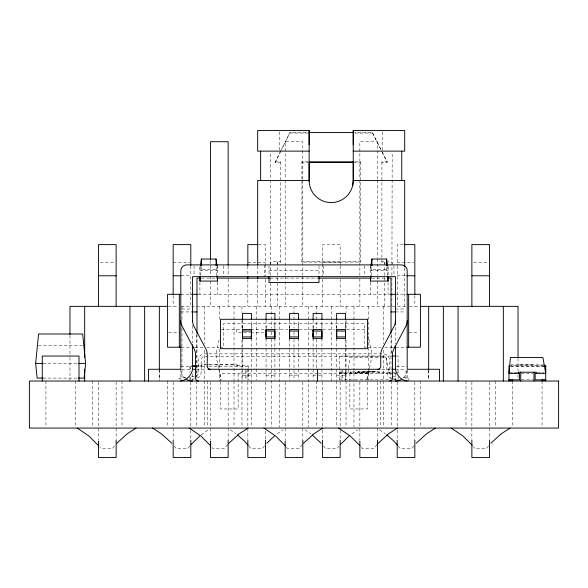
<?xml version="1.0" encoding="UTF-8"?>
<svg xmlns="http://www.w3.org/2000/svg" width="588" height="588" viewBox="0 0 588 588"><rect width="100%" height="100%" fill="white"/><g stroke="black" fill="none" stroke-linecap="round" stroke-linejoin="round"><path stroke-width="0.44" stroke-dasharray="2.94 2.21" d="M270.186 264.122L270.186 262.307A10.275 0.713 0 0 1 280.476 261.587L280.476 262.101L277.536 262.307L277.536 264.122M275.184 161.869L280.476 161.869L280.476 162.384L275.184 162.384L280.131 152.094M279.741 150.234L279.741 131.44M275.184 162.384L290.031 132.543L308.325 132.543M301.938 262.101L301.938 261.587L360.444 261.587L360.444 262.101L301.938 262.101L301.938 161.869L308.34 161.869M301.938 161.869L301.938 162.384L308.34 162.384M354.961 161.869L360.444 161.869L360.444 162.384L354.961 162.384M387.198 162.384L387.198 161.869L381.906 161.869L381.906 162.384L387.198 162.384L372.351 132.543L354.976 132.543M384.743 306.355L384.846 262.307L381.906 262.101L381.906 261.587A10.275 0.713 0 0 1 384.567 261.616M382.641 150.234L382.641 131.44M384.846 264.122L384.846 262.307M392.196 264.122L392.196 262.307A10.275 0.713 0 0 0 387.808 261.719M242.557 328.641L242.579 324.179M251.399 324.216L251.37 329.567L251.37 319.71M266.077 328.641L266.099 324.179M274.919 324.216L274.89 329.567L274.89 319.71M289.597 328.641L289.619 324.179M298.439 324.216L298.41 329.567L298.41 319.71M313.117 328.641L313.139 324.179M321.959 324.216L321.93 329.567L321.93 319.71M336.637 328.641L336.659 324.179M345.479 324.216L345.45 329.567L345.45 319.71M348.552 368.977L348.096 373.387L348.096 372.211M348.647 368.095L349.742 357.511L380.693 357.511M200.596 275.647L201.39 266.739M371.116 275.647L371.91 266.739M408.66 381.031L409.027 378.415L401.869 377.408M200.287 266.739L199.92 269.311L217.56 269.311L217.192 266.739M370.808 266.739L370.44 269.311L388.08 269.311L387.712 266.739M219.052 339.893L216.09 353.836L216.09 356.482L218.501 367.809M366.912 380.01L369.315 368.683M369.499 367.809L371.91 356.482L371.91 353.836L368.206 336.409M280.542 151.278L290.031 132.543M114.55 445.88L112.374 448.637L100.938 448.637L99.85 447.262M189.88 445.88L187.704 448.637L176.268 448.637L174.092 445.88M264.556 445.88L262.38 448.637L250.944 448.637L248.768 445.88M339.232 445.88L337.056 448.637L325.62 448.637L323.444 445.88M413.908 445.88L411.732 448.637L400.296 448.637L398.12 445.88M488.584 445.88L486.408 448.637L474.972 448.637L473.34 446.571M227.718 444.557L224.388 448.637L212.952 448.637L211.864 447.262M302.394 444.557L299.064 448.637L287.628 448.637L286.54 447.262M377.07 444.557L373.74 448.637L362.304 448.637L360.672 446.571M200.067 366.478L201.684 364.861L236.964 364.861L238.581 366.478M201.177 434.877L208.35 429.843M277.227 433.79L283.026 429.843M351.903 433.79L357.702 429.843M196.083 375.872L197.722 374.593L198.501 372.667L198.531 360.076A6.24 6.24 0 0 1 204.764 353.836L383.236 353.836A6.24 6.24 0 0 1 389.469 360.076L389.499 372.667L391.013 375.335M357.607 372.219C362.722 371.528 368.536 371.175 373.718 371.756L357.585 372.219L359.033 371.969M359.062 371.741L357.651 372.204L374.872 371.432L376.43 371.778L359.092 372.27M355.373 372.307L354.902 371.829L350.375 371.667L349.978 372.094L355.718 372.204M357.46 372.219L359.092 371.8L357.636 372.211L359.07 372.175M359.033 371.91L357.666 372.204L359.04 372.138M191.504 379.289L194.981 378.79M186.131 377.408L178.972 378.415L179.34 381.031M191.497 376.651L195.076 376.151M391.843 306.355L392.196 152.027M290.031 133.05L308.325 133.05M354.976 133.05L372.351 133.05M258.426 244.615L265.482 244.615L265.482 264.071M403.368 244.615L397.194 244.615L397.194 265.21M100.254 262.255L115.248 262.255M173.166 262.255L189.924 262.255M247.842 262.255L265.482 262.255M322.518 262.255L340.158 262.255M397.194 262.255L413.952 262.255M473.634 262.255L488.628 262.255M199.92 270.781L217.56 270.781M269.01 270.781L318.99 270.781M370.44 270.781L388.08 270.781M181.104 275.779L190.806 275.779M397.194 275.779L406.014 275.779M201.559 278.131L216.2 278.131M270.201 278.131L317.799 278.131M371.8 278.131L386.441 278.131M181.126 294.301L192.57 294.301M198.134 294.301L389.866 294.301M395.43 294.301L405.977 294.301M168.403 306.355L177.576 306.355M181.104 306.355L406.014 306.355M409.542 306.355L418.693 306.355M181.714 309.001L190.762 309.001M395.43 309.001L405.382 309.001M180.81 311.941L190.762 311.941M395.43 311.941L405.397 311.941M221.279 329.434L241.499 329.434M250.907 329.434L265.409 329.434M275.25 329.434L288.054 329.434M299.035 329.434L311.838 329.434M322.812 329.434L334.704 329.434M346.597 329.434L366.721 329.434M241.499 332.374L236.317 332.374L236.317 329.434M243.675 332.374L250.12 332.374M250.907 332.374L264.784 332.374M168.484 332.521L179.34 332.521M408.66 332.521L418.612 332.521M38.33 345.693L82.945 345.693M181.178 347.221L191.284 347.221M194.959 347.221L203.227 347.221M206.903 347.221L218.846 347.221M219.765 347.221L223.44 347.221L223.44 323.701L364.56 323.701L364.56 347.221L381.097 347.221M384.772 347.221L393.96 347.221M395.798 347.221L406.822 347.221M390.726 356.041L339.276 356.041L339.276 380.149M396.238 356.041L398.076 356.041L398.076 373.387M381.605 357.511L386.162 357.511L389.256 373.387M42.917 363.391L78.358 363.391M203.918 364.567L205.829 364.567M207.748 364.567L213.165 364.567M214.701 364.567L223.947 364.567M225.483 364.567L234.73 364.567M519.66 364.567L535.065 364.567M510.546 364.861L545.091 364.861M196.208 365.67L201.684 365.67M236.964 365.67L248.32 365.67M542.981 365.67L510.825 365.67L510.825 366.478M510.825 366.074L542.981 366.074M180.81 366.331L190.762 366.331M396.334 366.331L407.19 366.331M196.179 366.478L208.02 366.478M208.887 366.478L247.916 366.478L247.916 380.223M510.546 366.478L545.091 366.478M181.714 369.271L190.762 369.271M196.223 369.271L206.256 369.271M381.744 369.271L390.866 369.271M395.43 369.271L405.382 369.271M339.276 372.211L351.036 372.211L351.036 373.387M395.033 372.211L353.241 372.211L353.241 373.387M396.393 372.211L398.076 372.211M509.825 372.211L517.859 372.211M537.359 372.211L544.062 372.211M339.276 373.387L392.784 373.387M393.592 373.387L397.194 373.387M521.409 373.387L533.081 373.387M317.785 373.681L220.5 373.681L220.5 381.031M318.402 373.681L367.5 373.681L367.5 380.113M242.55 375.151L251.37 375.151M266.07 375.151L274.89 375.151M289.59 375.151L298.41 375.151M313.11 375.151L321.93 375.151M336.63 375.151L345.45 375.151M42.998 378.091L78.278 378.091M339.276 379.855L389.969 379.855M393.556 379.855L397.172 379.855M521.512 379.855L533.213 379.855M270.539 306.355L270.186 152.027M277.639 306.355L277.536 262.307M392.924 376.151L396.503 376.651M393.019 378.79L396.496 379.289M379.65 429.843L385.449 433.79M304.974 429.843L310.773 433.79M230.298 429.843L236.097 433.79M372.351 132.543L381.84 151.278M382.251 152.094L387.198 161.869M218.685 368.683L221.088 380.01M387.404 275.647L386.61 266.739M216.884 275.647L216.09 266.739M542.062 381.031L542.062 427.167M518.028 358.261L518.028 371.013M518.028 374.659L518.028 378.297M514.867 372.211L514.867 373.387M512.663 381.031L512.663 427.167M495.39 381.031L495.39 427.167M489.51 381.943L489.51 439.273M471.87 381.943L471.87 439.273M465.99 381.031L465.99 427.167M428.652 370.102L428.652 380.12M428.505 370.175L428.505 380.127M420.714 381.031L420.714 427.167M414.834 295.566L414.834 306.355M414.834 381.943L414.834 439.273M407.19 370.175L407.19 381.031M406.014 370.102L406.014 379.209M404.691 267.783L404.691 306.363M398.076 376.621L398.076 379.855M397.194 266.041L397.194 306.355M397.194 381.943L397.194 429.262M397.194 430.173L397.194 439.273M395.43 327.369L395.43 343.789M395.43 372.888L395.43 380.127M393.96 265.805L393.96 276.661M391.314 334.587L391.314 354.623M391.314 381.031L391.314 427.167M391.02 335.579L391.02 379.216M389.918 372.211L389.918 373.387M389.109 372.211L389.109 373.387M388.08 266.584L388.08 275.757M388.08 282.299L388.08 294.301M383.376 306.355L383.376 343.693M383.376 350.066L383.376 427.167M383.229 372.211L383.229 373.387M381.906 161.869L381.906 262.101M380.598 381.031L380.598 427.167M379.701 372.211L379.701 373.387M379.554 372.211L379.554 371.77L372.498 371.77L372.498 372.211M378.231 372.211L378.231 373.387M377.496 179.215L377.496 141.715L359.856 141.715L359.856 179.215M377.496 180.134L377.496 257.875M377.496 258.793L377.496 275.257M377.496 276.169L377.496 279.829M377.496 280.748L377.496 306.355M377.496 381.943L377.496 439.273M370.44 264.901L370.44 276.661M370.44 282.299L370.44 294.301M368.676 306.355L368.676 380.12M367.941 372.211L367.941 373.387M367.5 381.935L367.5 408.961L349.86 408.961L349.86 373.681M366.471 372.211L366.471 373.387M365.001 372.211L365.001 373.387M364.56 265.805L364.56 276.661M360.444 161.869L360.444 262.101M359.856 180.134L359.856 275.257M359.856 278.918L359.856 306.355M359.856 381.943L359.856 440.184M359.562 372.211L359.562 373.387M355.152 372.211L355.152 373.387M353.976 306.355L353.976 427.167M346.038 306.355L346.038 312.728M346.038 320.019L346.038 328.214M346.038 340.048L346.038 347.339M346.038 348.25L346.038 380.12M346.038 381.031L346.038 427.167M345.744 372.211L345.744 380.149M345.45 338.401L345.45 380.193M343.686 372.211L343.686 373.387M342.51 370.175L342.51 381.031M341.04 370.175L341.04 380.127M340.158 265.21L340.158 244.615L322.518 244.615L322.518 264.071M340.158 266.041L340.158 275.779M340.158 279.374L340.158 306.355M340.158 381.943L340.158 429.262M340.158 430.173L340.158 439.273M336.762 381.031L336.762 427.167M336.63 320.151L336.63 329.53M336.63 338.401L336.63 380.193M331.338 306.355L331.338 381.031M323.4 265.805L323.4 275.757M322.518 264.372L322.518 275.779M322.518 279.374L322.518 306.355M322.518 381.943L322.518 429.262M322.518 430.173L322.518 439.273M321.93 338.401L321.93 380.193M318.99 265.805L318.99 275.757M316.638 306.355L316.638 328.214M316.638 331.853L316.638 335.498M316.638 339.144L316.638 368.279M316.638 381.031L316.638 427.167M313.11 320.151L313.11 329.53M313.11 338.401L313.11 380.193M308.7 306.355L308.7 347.339M308.7 348.25L308.7 427.167M302.82 179.215L302.82 141.715L285.18 141.715L285.18 179.215M302.82 180.134L302.82 275.257M302.82 276.169L302.82 306.355M302.82 381.943L302.82 439.273M298.41 338.401L298.41 380.193M294 306.355L294 328.214M294 331.853L294 335.498M294 339.144L294 381.031M289.59 320.151L289.59 329.53M289.59 338.401L289.59 380.193M285.18 180.134L285.18 275.257M285.18 276.169L285.18 306.355M285.18 381.943L285.18 440.184M280.476 161.869L280.476 262.101M279.3 306.355L279.3 347.339M279.3 348.25L279.3 427.167M274.89 338.401L274.89 380.193M271.362 306.355L271.362 328.214M271.362 331.853L271.362 335.498M271.362 339.144L271.362 427.167M269.01 265.805L269.01 275.757M266.07 320.151L266.07 329.53M266.07 338.401L266.07 380.193M265.482 264.372L265.482 275.779M265.482 279.374L265.482 306.355M265.482 381.943L265.482 427.439M265.482 431.085L265.482 439.273M264.6 264.901L264.6 276.661M257.691 265.945L257.691 276.051M257.691 279.726L257.691 306.363M256.662 306.355L256.662 347.339M256.662 348.25L256.662 380.12M251.37 338.401L251.37 380.193M251.296 381.031L251.296 427.167M248.724 366.074L248.724 367.897M248.724 368.801L248.724 379.716M247.842 266.041L247.842 275.779M247.842 279.374L247.842 306.355M247.842 381.943L247.842 439.273M246.96 370.175L246.96 380.127M245.49 370.175L245.49 380.127M242.55 320.151L242.55 329.53M242.55 338.401L242.55 380.193M242.44 365.67L242.44 366.478M241.962 306.355L241.962 312.728M241.962 320.019L241.962 328.214M241.962 340.048L241.962 427.167M238.14 373.681L238.14 408.961L220.5 408.961L220.5 381.935M236.964 364.861L236.964 366.478M234.024 306.355L234.024 380.12M234.024 381.031L234.024 427.167M228.144 266.107L228.144 275.257M228.144 278.918L228.144 306.355M228.144 381.943L228.144 439.273M223.44 265.805L223.44 276.661M219.324 306.355L219.324 319.108M219.324 349.154L219.324 381.031M217.56 264.901L217.56 275.757M217.56 282.299L217.56 294.301M210.504 260.624L210.504 306.355M210.504 381.943L210.504 440.184M207.344 381.031L207.344 427.167M204.624 306.355L204.624 343.693M204.624 350.066L204.624 380.12M204.624 381.031L204.624 427.167M201.684 364.861L201.684 366.478M199.92 266.584L199.92 275.757M199.92 282.299L199.92 294.301M196.98 334.175L196.98 377.393M196.686 334.587L196.686 377.386M196.686 381.031L196.686 427.167M194.04 265.805L194.04 275.757M192.57 325.554L192.57 342.885M192.57 373.792L192.57 380.127M190.806 266.041L190.806 306.355M190.732 366.478L190.732 371.057M190.732 377.474L190.732 379.304M190.806 381.943L190.806 429.262M190.806 430.173L190.806 439.273M189.924 366.074L189.924 372.439M189.924 376.989L189.924 380.627M181.986 306.355L181.986 320.019M181.986 328.214L181.986 381.031M180.81 369.271L180.81 381.031M173.166 295.566L173.166 306.355M173.166 381.943L173.166 439.273M167.286 381.031L167.286 427.167M159.495 369.271L159.495 381.031M159.348 370.102L159.348 380.12M122.01 381.031L122.01 427.167M116.13 381.943L116.13 439.273M98.49 381.943L98.49 440.184M92.61 381.031L92.61 427.167M75.33 381.031L75.338 427.167M69.972 335.498L69.972 356.446M69.972 357.357L69.972 380.12M45.938 381.031L45.938 427.167M391.321 378.444A6.63 6.63 0 0 1 386.867 371.712L386.823 360.076A3.594 3.594 0 0 0 383.236 356.482L204.764 356.482A3.594 3.594 0 0 0 201.177 360.076L201.133 371.712A6.63 6.63 0 0 1 196.679 378.444M407.087 370.808A11.76 11.76 0 0 1 402.589 378.599M185.411 378.599A11.76 11.76 0 0 1 180.913 370.808M357.666 372.204L359.04 371.8L357.666 372.204M373.718 371.763L372.696 371.366L373.718 371.763"/><path stroke-width="0.88" d="M242.579 330.588L242.55 336.931L251.37 336.931L251.399 331.051L242.579 331.007M266.099 330.588L266.07 336.931L274.89 336.931L274.919 331.051L266.099 331.007M289.619 330.588L289.59 336.931L298.41 336.931L298.439 331.051L289.619 331.007M309.141 151.123L257.691 151.131L257.691 130.551L309.141 130.551L309.141 180.523A22.05 22.05 0 0 0 331.191 202.581A22.05 22.05 0 0 0 353.241 180.531L353.241 130.543L404.691 130.551L404.691 151.131L353.241 151.131M313.139 330.588L313.11 336.931L321.93 336.931L321.959 331.051L313.139 331.007M336.659 330.588L336.63 336.931L345.45 336.931L345.479 331.051L336.659 331.007M242.557 336.549L242.55 333.962M266.077 336.549L266.07 333.962M289.597 336.549L289.59 333.962M313.117 336.549L313.11 333.962M336.637 336.549L336.63 333.962M242.557 336.696L242.55 336.865A14.722 0.757 -81.6 0 1 242.521 334.212L242.55 333.859M266.077 336.696L266.07 336.865A14.722 0.757 -81.6 0 1 266.041 334.212L266.07 333.859M289.597 336.696L289.59 336.865A14.722 0.757 -81.6 0 1 289.561 334.212L289.59 333.859M313.117 336.696L313.11 336.865A14.722 0.757 -81.6 0 1 313.081 334.212L313.11 333.859M336.637 336.696L336.63 336.865A14.722 0.757 -81.6 0 1 336.601 334.212L336.63 333.859M309.156 181.354L309.141 161.81M352.69 185.426L353.241 180.516L353.241 161.81M42.998 378.091L37.117 378.091L35.648 363.391L38.587 333.991L82.688 333.991L85.627 363.391L84.157 378.091L78.278 378.091M217.56 276.411L217.56 281.071L199.92 281.071L200.486 276.551M388.08 276.411L388.08 281.071L370.44 281.071L371.006 276.551M200.412 265.879L201.39 259.021L216.09 259.021L217.068 265.879M370.932 265.879L371.91 259.021L386.61 259.021L387.588 265.879M191.034 444.557L199.795 435.965M340.386 444.557L349.147 435.965M116.858 443.234L127.221 433.79L136.056 428.071M228.872 443.234L239.235 433.79L248.07 428.071M266.856 443.234L274.471 435.965M303.548 443.234L313.911 433.79L322.746 428.071M378.224 443.234L388.587 433.79L397.422 428.071M416.208 443.234L426.579 433.79L435.414 428.071M490.884 443.234L501.255 433.79L510.09 428.071M309.237 132.543L354.057 132.543M309.251 161.869L354.042 161.869M309.251 162.384L354.042 162.384M309.229 180.523L257.691 180.531L257.691 265.026M353.145 180.523L404.691 180.531L404.691 266.864M257.544 244.615L247.842 244.615L247.842 265.497M404.25 244.615L414.834 244.615L414.834 294.661M98.49 275.779L116.13 275.779M173.166 275.779L181.104 275.779M406.896 275.779L414.834 275.779M471.87 275.779L489.51 275.779M200.64 278.131L196.98 278.131L196.98 333.256M217.119 278.131L269.289 278.131M318.711 278.131L370.881 278.131M387.36 278.131L391.02 278.131L391.02 333.256M181.126 294.301L167.58 294.301L167.58 347.221L181.178 347.221M191.592 294.301L197.237 294.301M390.763 294.301L395.511 294.301M406.874 294.301L420.42 294.301L420.42 347.221L406.822 347.221M167.499 306.355L69.972 306.355L69.972 334.587M420.501 306.355L518.028 306.355L518.028 357.357M191.592 311.941L196.98 311.941M391.02 311.941L395.511 311.941M242.55 338.401L251.37 338.401M266.07 338.401L274.89 338.401M289.59 338.401L298.41 338.401M313.11 338.401L321.93 338.401M336.63 338.401L345.45 338.401M192.202 347.221L194.04 347.221M393.96 347.221L395.798 347.221M391.645 356.041L395.32 356.041M35.648 363.391L42.998 363.391M78.278 363.391L85.627 363.391M192.011 365.67L195.37 365.67M543.9 365.67L545.737 365.67L545.737 381.031M543.9 366.074L545.737 366.074M191.637 366.478L195.297 366.478M543.9 366.478L545.737 366.478M180.81 381.031A14.119 14.119 0 0 0 192.57 369.271L195.304 369.271M208.079 369.271L379.921 369.271M391.777 369.271L395.43 369.271A14.119 14.119 0 0 0 407.19 381.031M508.988 379.855L519.572 379.855L519.572 373.387L508.988 373.387L510.399 357.511L542.915 357.511L545.737 373.387L535.154 373.387L535.154 379.855L545.737 379.855M508.988 380.223L512.663 380.223M542.062 380.223L545.737 380.223M508.988 380.627L512.663 380.627M542.062 380.627L545.737 380.627M451.29 428.071L462.881 435.965L472.215 445.219M338.622 428.071L350.213 435.965L360.128 445.88M263.946 428.071L275.537 435.965L285.452 445.88M189.27 428.071L200.861 435.965L210.776 445.88M152.586 428.071L161.421 433.79L171.792 443.234M77.256 428.071L88.847 435.965L98.762 445.88M386.823 434.877L393.394 440.691L397.539 445.219M312.147 434.877L321.144 443.234M237.471 434.877L244.042 440.691L248.187 445.219M387.514 276.551L388.08 281.071M216.994 276.551L217.56 281.071M336.659 330.074L336.659 329.625A8.908 0.456 -81.6 0 0 336.571 330.831M313.139 330.265L313.139 329.625A8.908 0.456 -81.6 0 0 313.051 330.831M289.619 330.265L289.619 329.625A8.908 0.456 -81.6 0 0 289.531 330.831M266.099 330.265L266.099 329.625A8.908 0.456 -81.6 0 0 266.011 330.831M242.579 330.265L242.579 329.625A8.908 0.456 -81.6 0 0 242.491 330.831M542.21 379.855L542.21 381.031M536.33 373.387L536.33 372.211L518.395 372.211L518.395 373.387M533.977 372.211L533.977 381.031M520.747 372.211L520.747 381.031M512.515 379.855L512.515 381.031M508.988 365.67L508.988 381.031M503.328 306.355L503.328 381.031M489.51 306.355L489.51 244.615L471.87 244.615L471.87 306.355M489.51 440.184L489.51 457.471L471.87 457.471L471.87 440.184M458.052 306.355L458.052 381.031M443.352 306.355L443.352 381.031M439.53 381.031L439.53 369.271L407.19 369.271L407.19 270.781A5.88 5.88 0 0 0 401.31 264.901L186.69 264.901A5.88 5.88 0 0 0 180.81 270.781L180.81 369.271L148.47 369.271L148.47 381.031M428.652 306.355L428.652 369.19M414.834 440.184L414.834 457.471L397.194 457.471L397.194 440.184M408.66 294.301L408.66 347.221M401.751 151.131L401.751 180.531M395.43 324.679L395.43 276.661L192.57 276.661L192.57 321.041M395.43 345.612L395.43 369.271M386.61 259.021L386.61 265.879M377.496 440.184L377.496 457.471L359.856 457.471L359.856 441.088M371.91 259.021L371.91 265.879M370.44 276.411L370.44 281.071M353.241 130.551L353.241 144.861M345.479 319.607L345.479 313.404L336.659 313.367L336.63 319.666M345.45 339.114L345.45 329.581L336.63 329.581L336.63 339.114M340.158 440.184L340.158 457.471L322.518 457.471L322.518 440.184M321.959 319.607L321.959 313.404L313.139 313.367L313.11 319.666M321.93 339.114L321.93 329.581L313.11 329.581L313.11 339.114M318.99 276.661L318.99 282.541L269.01 282.541L269.01 276.661M317.52 369.271L317.52 381.031M309.141 130.551L309.141 144.861M302.82 440.184L302.82 457.471L285.18 457.471L285.18 441.088M298.439 319.607L298.439 313.404L289.619 313.367L289.59 319.666M298.41 339.114L298.41 329.581L289.59 329.581L289.59 339.114M274.919 319.607L274.919 313.404L266.099 313.367L266.07 319.666M274.89 339.114L274.89 329.581L266.07 329.581L266.07 339.114M265.482 440.184L265.482 457.471L247.842 457.471L247.842 440.184M260.631 151.131L260.631 180.531M257.691 276.97L257.691 278.808M251.399 319.607L251.399 313.404L242.579 313.367L242.55 319.666M251.37 339.114L251.37 329.581L242.55 329.581L242.55 339.114M247.842 276.676L247.842 278.477M228.144 265.195L228.144 141.715L210.504 141.715L210.504 259.705M228.144 440.184L228.144 457.471L210.504 457.471L210.504 441.088M216.09 259.021L216.09 265.879M201.39 259.021L201.39 265.879M199.92 276.411L199.92 281.071M192.57 344.7L192.57 369.271M190.806 265.497L190.806 244.615L173.166 244.615L173.166 294.661M190.806 440.184L190.806 457.471L173.166 457.471L173.166 440.184M179.34 294.301L179.34 347.221M159.348 306.355L159.348 369.19M144.648 306.355L144.648 381.031M129.948 306.355L129.948 381.031M116.13 306.355L116.13 244.615L98.49 244.615L98.49 306.355M116.13 440.184L116.13 457.471L98.49 457.471L98.49 441.088M84.672 306.355L84.672 357.357M84.672 369.19L84.672 381.031M79.013 381.031L79.013 356.041L42.262 356.041L42.262 381.031M251.37 336.931A13.428 0.691 -81.6 0 1 251.267 336.586M298.41 336.931A13.428 0.691 -81.6 0 1 298.307 336.586M274.89 336.931A13.428 0.691 -81.6 0 1 274.787 336.586M321.93 336.931A13.428 0.691 -81.6 0 1 321.827 336.586M345.45 336.931A13.428 0.691 -81.6 0 1 345.347 336.586M401.31 379.458A11.76 11.76 0 0 1 395.43 381.031M407.19 320.761A11.9 11.9 0 0 1 405.823 326.303L393.857 349.029A11.9 11.9 0 0 0 392.49 354.571L392.49 378.091A2.94 2.94 0 0 1 389.55 381.031M377.79 369.271A2.94 2.94 0 0 0 380.73 366.331L380.73 354.571A11.9 11.9 0 0 1 382.097 349.029L394.063 326.303A11.9 11.9 0 0 0 395.43 320.761M210.21 369.271A2.94 2.94 0 0 1 207.27 366.331L207.27 354.571A11.9 11.9 0 0 0 205.903 349.029L193.937 326.303A11.9 11.9 0 0 1 192.57 320.761M198.45 381.031A2.94 2.94 0 0 1 195.51 378.091L195.51 354.571A11.9 11.9 0 0 0 194.143 349.029L182.177 326.303A11.9 11.9 0 0 1 180.81 320.761M192.57 381.031A11.76 11.76 0 0 1 186.69 379.458M367.5 319.291L220.5 319.291L220.5 348.691L367.5 348.691L367.5 319.291M558.6 381.031L29.4 381.031L29.4 428.071L558.6 428.071L558.6 381.031"/></g></svg>
